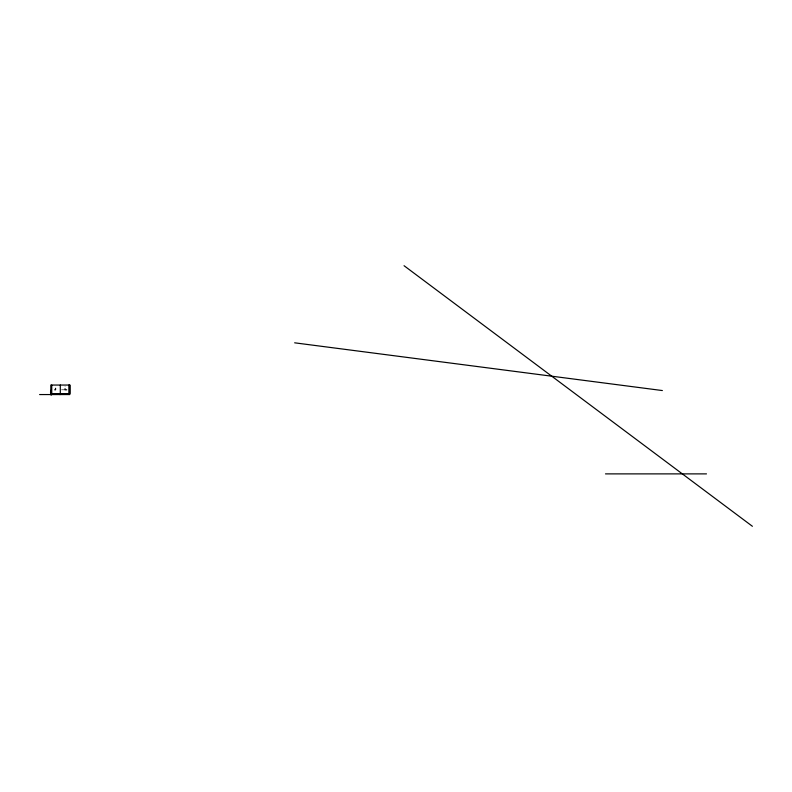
<?xml version="1.0" encoding="UTF-8"?>
<svg xmlns="http://www.w3.org/2000/svg" width="792" height="792" viewBox="0 0 792 792"><rect width="100%" height="100%" fill="white"/><g stroke="black" fill="none" stroke-linecap="round" stroke-linejoin="round"><path stroke-width="0.59" stroke-dasharray="3.96 2.97" d="M61.489 389.803L65.053 389.803L65.053 386.239"/><path stroke-width="1.19" d="M51.431 393.505L51.49 394.574L50.896 394.565L50.797 385.051L69.815 385.051L69.815 393.604L60.301 393.604M50.797 393.604L50.797 394.555L51.45 394.574L51.381 393.772M51.044 393.584L50.955 392.683L51.5 394.545L50.757 394.565L50.856 390.337L51.143 391.921M50.757 392.159L51.104 390.634L50.599 391.02M51.223 392.347L50.589 391.941L50.757 394.565L50.916 392.416M50.539 392.802L51.094 392.872L50.846 394.555L51.361 394.208M51.104 392.525L50.945 391.416M50.985 393.604L50.846 394.555L50.49 391.941M51.361 393.476L51.421 394.574L50.757 391.436M50.837 394.208L51.094 392.872L51.331 394.555M50.648 392.862L50.757 394.565L69.815 394.555L69.815 385.051M50.856 392.05L51.203 391.387M50.995 391.783L50.896 393.287M50.856 391.317L51.034 392.198M51.193 392.812L50.569 392.812M54.658 389.803L55.549 389.803L55.549 388.298M66.736 389.803L65.053 389.803L65.053 388.674M51.747 393.604L60.063 393.604M39.6 394.555L50.114 394.555M605.494 473.883L706.484 473.883M294.644 342.817L662.369 390.555M50.728 391.981L50.995 391.337M404.049 265.706L752.4 526.294M51.114 392.436L50.916 391.941L51.074 393.297M50.708 392.812L50.985 394.465M50.728 392.872L50.876 393.495M51.133 393.683L51.242 394.495M68.864 385.051L68.864 393.604M60.301 385.051L60.301 394.555M59.351 393.604L59.351 394.555M51.747 385.051L51.747 394.555"/></g></svg>
